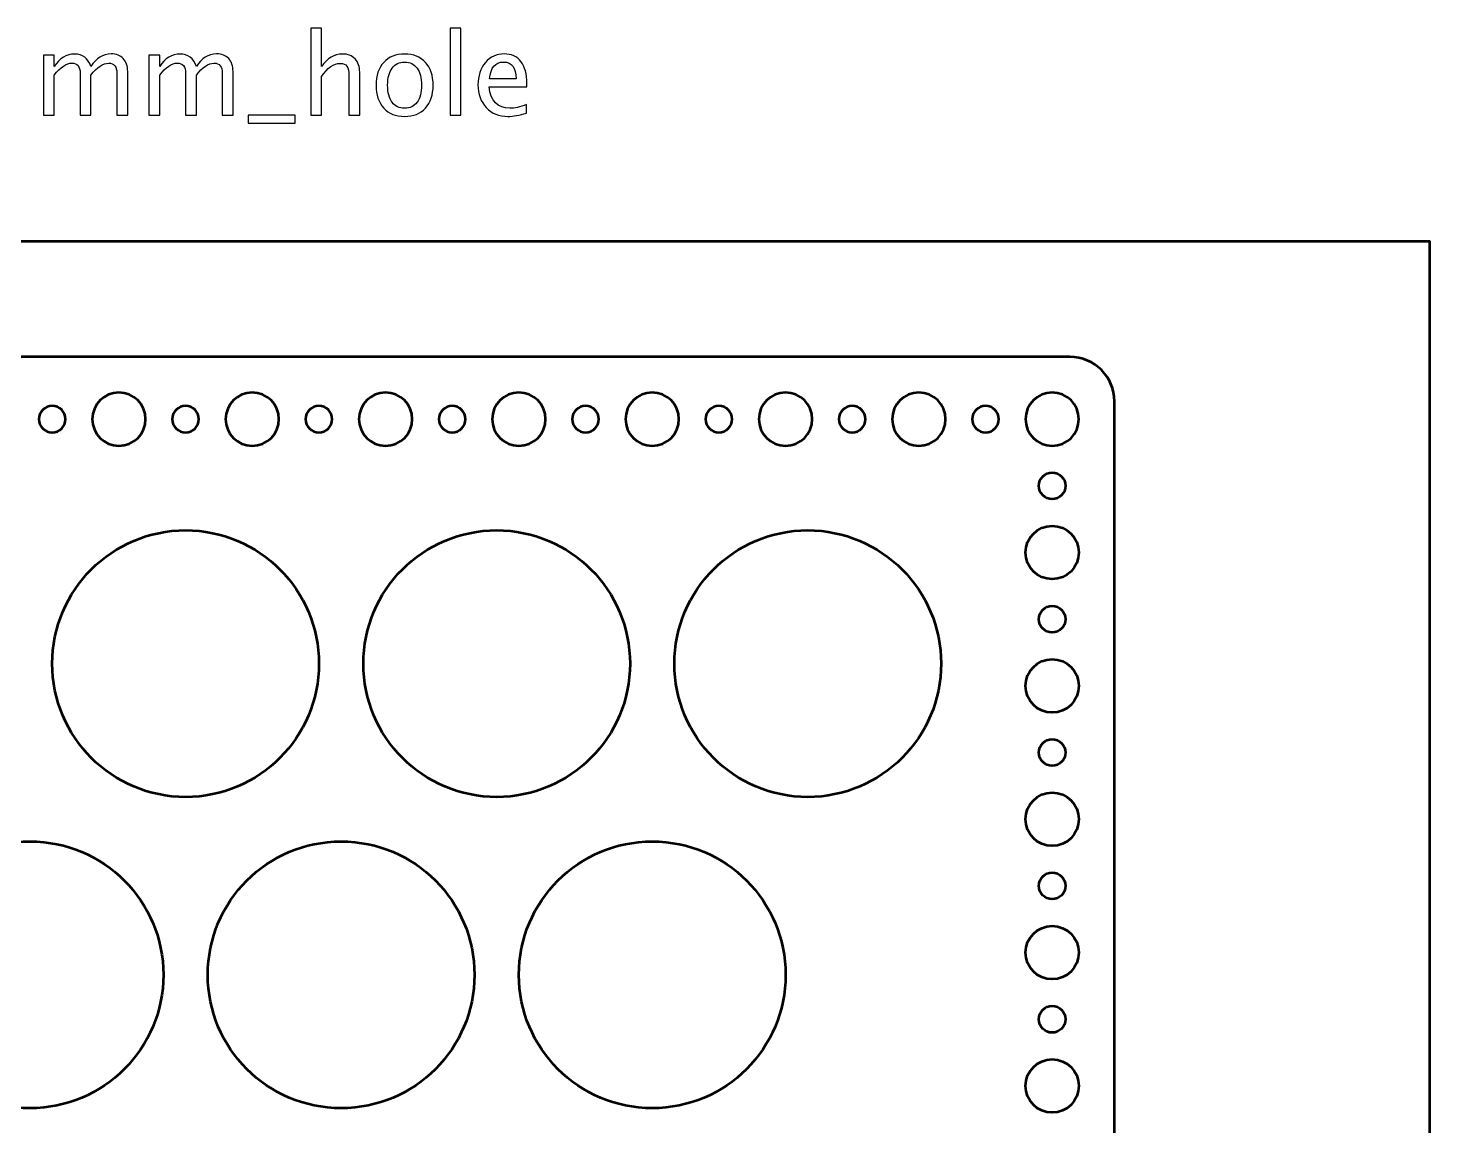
# Model space of a CAD drawing. Header units: centimetres. Extents: x -44 to 44, y -29.8 to 29.1.
# Drawn here: x -31.77 to -16, y -16.2 to -3.85 of the extents above; entities that cross this region are included whole.
import ezdxf

# ---------------------------------------------------------------- set-up
doc = ezdxf.new("R2010")
doc.units = ezdxf.units.CM
doc.header["$MEASUREMENT"] = 0
doc.layers.add('Layer 1', color=7, linetype='Continuous')

msp = doc.modelspace()

# ---------------------------------------------------------------- linework, layer by layer
at = {"layer": 'Layer 1', "color": 4, "lineweight": 53}
msp.add_lwpolyline([(-44, -29.75), (-16, -29.75), (-16, -6.25), (-44, -6.25), (-44, -29.75)], close=True, dxfattribs=at)
at = {"layer": 'Layer 1', "lineweight": 53}
for centre, major_axis in [((-20.25, -9), (0, 0.15)), ((-20.24999, -9.75001), (0, 0.30001)), ((-29.99996, -11.00004), (0, 1.50004)), ((-26.49996, -11.00004), (0, 1.50004)), ((-22.99996, -11.00004), (0, 1.50004)), ((-20.25, -10.5), (0, 0.15)), ((-20.24999, -11.25001), (0, 0.30001)), ((-20.25, -12), (0, 0.15)), ((-20.24999, -12.75001), (0, 0.30001)), ((-31.74996, -14.50004), (0, 1.50004)), ((-28.24996, -14.50004), (0, 1.50004)), ((-24.74996, -14.50004), (0, 1.50004)), ((-20.25, -13.5), (0, 0.15)), ((-20.24999, -14.25001), (0, 0.30001)), ((-20.25, -15), (0, 0.15)), ((-20.24999, -15.75001), (0, 0.30001))]:
    msp.add_ellipse(centre, major_axis=major_axis, ratio=1, dxfattribs=at)
at = {"layer": 'Layer 1'}
for points, knots in [([(-28.59252, -4.82956), (-28.59252, -4.82956), (-28.59252, -3.85039), (-28.59252, -3.85039), (-28.59252, -3.85039), (-28.59252, -3.85039), (-28.4706, -3.85039), (-28.4706, -3.85039), (-28.4706, -3.85039), (-28.4706, -3.85039), (-28.4706, -4.28367), (-28.4706, -4.28367), (-28.4706, -4.28367), (-28.40604, -4.18948), (-28.32688, -4.14249), (-28.23332, -4.14249), (-28.23332, -4.14249), (-28.17448, -4.14249), (-28.1277, -4.1609), (-28.0932, -4.19795), (-28.0932, -4.19795), (-28.0587, -4.23478), (-28.04134, -4.28452), (-28.04134, -4.34675), (-28.04134, -4.34675), (-28.04134, -4.34675), (-28.04134, -4.82956), (-28.04134, -4.82956), (-28.04134, -4.82956), (-28.04134, -4.82956), (-28.16326, -4.82956), (-28.16326, -4.82956), (-28.16326, -4.82956), (-28.16326, -4.82956), (-28.16326, -4.38654), (-28.16326, -4.38654), (-28.16326, -4.38654), (-28.16326, -4.33659), (-28.17067, -4.30103), (-28.18527, -4.27986), (-28.18527, -4.27986), (-28.20009, -4.25848), (-28.22443, -4.2479), (-28.25851, -4.2479), (-28.25851, -4.2479), (-28.33344, -4.2479), (-28.40414, -4.29679), (-28.4706, -4.39458), (-28.4706, -4.39458), (-28.4706, -4.39458), (-28.4706, -4.82956), (-28.4706, -4.82956), (-28.4706, -4.82956), (-28.4706, -4.82956), (-28.59252, -4.82956), (-28.59252, -4.82956)], [0, 0, 0, 0, 0.06666667, 0.06666667, 0.06666667, 0.06666667, 0.13333333, 0.13333333, 0.13333333, 0.13333333, 0.2, 0.2, 0.2, 0.2, 0.26666667, 0.26666667, 0.26666667, 0.26666667, 0.33333333, 0.33333333, 0.33333333, 0.33333333, 0.4, 0.4, 0.4, 0.4, 0.46666667, 0.46666667, 0.46666667, 0.46666667, 0.53333333, 0.53333333, 0.53333333, 0.53333333, 0.6, 0.6, 0.6, 0.6, 0.66666667, 0.66666667, 0.66666667, 0.66666667, 0.73333333, 0.73333333, 0.73333333, 0.73333333, 0.8, 0.8, 0.8, 0.8, 0.86666667, 0.86666667, 0.86666667, 0.86666667, 1, 1, 1, 1]), ([(-27.02407, -4.82956), (-27.02407, -4.82956), (-27.02407, -3.85039), (-27.02407, -3.85039), (-27.02407, -3.85039), (-27.02407, -3.85039), (-26.90215, -3.85039), (-26.90215, -3.85039), (-26.90215, -3.85039), (-26.90215, -3.85039), (-26.90215, -4.82956), (-26.90215, -4.82956), (-26.90215, -4.82956), (-26.90215, -4.82956), (-27.02407, -4.82956), (-27.02407, -4.82956)], [0, 0, 0, 0, 0.2, 0.2, 0.2, 0.2, 0.4, 0.4, 0.4, 0.4, 0.6, 0.6, 0.6, 0.6, 1, 1, 1, 1]), ([(-31.59904, -4.82956), (-31.59904, -4.82956), (-31.59904, -4.15646), (-31.59904, -4.15646), (-31.59904, -4.15646), (-31.59904, -4.15646), (-31.47712, -4.15646), (-31.47712, -4.15646), (-31.47712, -4.15646), (-31.47712, -4.15646), (-31.47712, -4.28367), (-31.47712, -4.28367), (-31.47712, -4.28367), (-31.41764, -4.18948), (-31.34144, -4.14249), (-31.2481, -4.14249), (-31.2481, -4.14249), (-31.15814, -4.14249), (-31.09697, -4.18948), (-31.06437, -4.28367), (-31.06437, -4.28367), (-31.00658, -4.18863), (-30.93123, -4.14122), (-30.83873, -4.14122), (-30.83873, -4.14122), (-30.77968, -4.14122), (-30.73375, -4.15858), (-30.70094, -4.1935), (-30.70094, -4.1935), (-30.66813, -4.22843), (-30.65162, -4.27732), (-30.65162, -4.34019), (-30.65162, -4.34019), (-30.65162, -4.34019), (-30.65162, -4.82956), (-30.65162, -4.82956), (-30.65162, -4.82956), (-30.65162, -4.82956), (-30.77354, -4.82956), (-30.77354, -4.82956), (-30.77354, -4.82956), (-30.77354, -4.82956), (-30.77354, -4.36029), (-30.77354, -4.36029), (-30.77354, -4.36029), (-30.77354, -4.28367), (-30.80402, -4.24536), (-30.86498, -4.24536), (-30.86498, -4.24536), (-30.92827, -4.24536), (-30.99473, -4.29002), (-31.06437, -4.37956), (-31.06437, -4.37956), (-31.06437, -4.37956), (-31.06437, -4.82956), (-31.06437, -4.82956), (-31.06437, -4.82956), (-31.06437, -4.82956), (-31.18629, -4.82956), (-31.18629, -4.82956), (-31.18629, -4.82956), (-31.18629, -4.82956), (-31.18629, -4.35987), (-31.18629, -4.35987), (-31.18629, -4.35987), (-31.18629, -4.28261), (-31.21719, -4.24409), (-31.27921, -4.24409), (-31.27921, -4.24409), (-31.34081, -4.24409), (-31.40685, -4.28896), (-31.47712, -4.37892), (-31.47712, -4.37892), (-31.47712, -4.37892), (-31.47712, -4.82956), (-31.47712, -4.82956), (-31.47712, -4.82956), (-31.47712, -4.82956), (-31.59904, -4.82956), (-31.59904, -4.82956)], [0, 0, 0, 0, 0.04761905, 0.04761905, 0.04761905, 0.04761905, 0.0952381, 0.0952381, 0.0952381, 0.0952381, 0.14285714, 0.14285714, 0.14285714, 0.14285714, 0.19047619, 0.19047619, 0.19047619, 0.19047619, 0.23809524, 0.23809524, 0.23809524, 0.23809524, 0.28571429, 0.28571429, 0.28571429, 0.28571429, 0.33333333, 0.33333333, 0.33333333, 0.33333333, 0.38095238, 0.38095238, 0.38095238, 0.38095238, 0.42857143, 0.42857143, 0.42857143, 0.42857143, 0.47619048, 0.47619048, 0.47619048, 0.47619048, 0.52380952, 0.52380952, 0.52380952, 0.52380952, 0.57142857, 0.57142857, 0.57142857, 0.57142857, 0.61904762, 0.61904762, 0.61904762, 0.61904762, 0.66666667, 0.66666667, 0.66666667, 0.66666667, 0.71428571, 0.71428571, 0.71428571, 0.71428571, 0.76190476, 0.76190476, 0.76190476, 0.76190476, 0.80952381, 0.80952381, 0.80952381, 0.80952381, 0.85714286, 0.85714286, 0.85714286, 0.85714286, 0.9047619, 0.9047619, 0.9047619, 0.9047619, 1, 1, 1, 1]), ([(-30.41328, -4.82956), (-30.41328, -4.82956), (-30.41328, -4.15646), (-30.41328, -4.15646), (-30.41328, -4.15646), (-30.41328, -4.15646), (-30.29136, -4.15646), (-30.29136, -4.15646), (-30.29136, -4.15646), (-30.29136, -4.15646), (-30.29136, -4.28367), (-30.29136, -4.28367), (-30.29136, -4.28367), (-30.23188, -4.18948), (-30.15568, -4.14249), (-30.06234, -4.14249), (-30.06234, -4.14249), (-29.97238, -4.14249), (-29.91121, -4.18948), (-29.87861, -4.28367), (-29.87861, -4.28367), (-29.82082, -4.18863), (-29.74547, -4.14122), (-29.65297, -4.14122), (-29.65297, -4.14122), (-29.59392, -4.14122), (-29.54799, -4.15858), (-29.51518, -4.1935), (-29.51518, -4.1935), (-29.48237, -4.22843), (-29.46586, -4.27732), (-29.46586, -4.34019), (-29.46586, -4.34019), (-29.46586, -4.34019), (-29.46586, -4.82956), (-29.46586, -4.82956), (-29.46586, -4.82956), (-29.46586, -4.82956), (-29.58778, -4.82956), (-29.58778, -4.82956), (-29.58778, -4.82956), (-29.58778, -4.82956), (-29.58778, -4.36029), (-29.58778, -4.36029), (-29.58778, -4.36029), (-29.58778, -4.28367), (-29.61826, -4.24536), (-29.67922, -4.24536), (-29.67922, -4.24536), (-29.74251, -4.24536), (-29.80897, -4.29002), (-29.87861, -4.37956), (-29.87861, -4.37956), (-29.87861, -4.37956), (-29.87861, -4.82956), (-29.87861, -4.82956), (-29.87861, -4.82956), (-29.87861, -4.82956), (-30.00053, -4.82956), (-30.00053, -4.82956), (-30.00053, -4.82956), (-30.00053, -4.82956), (-30.00053, -4.35987), (-30.00053, -4.35987), (-30.00053, -4.35987), (-30.00053, -4.28261), (-30.03143, -4.24409), (-30.09345, -4.24409), (-30.09345, -4.24409), (-30.15505, -4.24409), (-30.22109, -4.28896), (-30.29136, -4.37892), (-30.29136, -4.37892), (-30.29136, -4.37892), (-30.29136, -4.82956), (-30.29136, -4.82956), (-30.29136, -4.82956), (-30.29136, -4.82956), (-30.41328, -4.82956), (-30.41328, -4.82956)], [0, 0, 0, 0, 0.04761905, 0.04761905, 0.04761905, 0.04761905, 0.0952381, 0.0952381, 0.0952381, 0.0952381, 0.14285714, 0.14285714, 0.14285714, 0.14285714, 0.19047619, 0.19047619, 0.19047619, 0.19047619, 0.23809524, 0.23809524, 0.23809524, 0.23809524, 0.28571429, 0.28571429, 0.28571429, 0.28571429, 0.33333333, 0.33333333, 0.33333333, 0.33333333, 0.38095238, 0.38095238, 0.38095238, 0.38095238, 0.42857143, 0.42857143, 0.42857143, 0.42857143, 0.47619048, 0.47619048, 0.47619048, 0.47619048, 0.52380952, 0.52380952, 0.52380952, 0.52380952, 0.57142857, 0.57142857, 0.57142857, 0.57142857, 0.61904762, 0.61904762, 0.61904762, 0.61904762, 0.66666667, 0.66666667, 0.66666667, 0.66666667, 0.71428571, 0.71428571, 0.71428571, 0.71428571, 0.76190476, 0.76190476, 0.76190476, 0.76190476, 0.80952381, 0.80952381, 0.80952381, 0.80952381, 0.85714286, 0.85714286, 0.85714286, 0.85714286, 0.9047619, 0.9047619, 0.9047619, 0.9047619, 1, 1, 1, 1]), ([(-27.5363, -4.8448), (-27.63515, -4.8448), (-27.71346, -4.81326), (-27.77104, -4.75018), (-27.77104, -4.75018), (-27.82882, -4.68711), (-27.85761, -4.60138), (-27.85761, -4.49322), (-27.85761, -4.49322), (-27.85761, -4.38527), (-27.82882, -4.29976), (-27.77104, -4.23689), (-27.77104, -4.23689), (-27.71346, -4.17403), (-27.63515, -4.14249), (-27.5363, -4.14249), (-27.5363, -4.14249), (-27.43745, -4.14249), (-27.35913, -4.17403), (-27.30156, -4.23689), (-27.30156, -4.23689), (-27.24378, -4.29976), (-27.21499, -4.38527), (-27.21499, -4.49322), (-27.21499, -4.49322), (-27.21499, -4.60138), (-27.24378, -4.68711), (-27.30156, -4.75018), (-27.30156, -4.75018), (-27.35913, -4.81326), (-27.43745, -4.8448), (-27.5363, -4.8448)], [0, 0, 0, 0, 0.11111111, 0.11111111, 0.11111111, 0.11111111, 0.22222222, 0.22222222, 0.22222222, 0.22222222, 0.33333333, 0.33333333, 0.33333333, 0.33333333, 0.44444444, 0.44444444, 0.44444444, 0.44444444, 0.55555556, 0.55555556, 0.55555556, 0.55555556, 0.66666667, 0.66666667, 0.66666667, 0.66666667, 0.77777778, 0.77777778, 0.77777778, 0.77777778, 1, 1, 1, 1]), ([(-27.53651, -4.75336), (-27.47619, -4.75336), (-27.4292, -4.73071), (-27.39575, -4.6852), (-27.39575, -4.6852), (-27.36252, -4.63991), (-27.3458, -4.57577), (-27.3458, -4.49322), (-27.3458, -4.49322), (-27.3458, -4.41088), (-27.36252, -4.34696), (-27.39575, -4.30166), (-27.39575, -4.30166), (-27.4292, -4.25658), (-27.47619, -4.23393), (-27.53651, -4.23393), (-27.53651, -4.23393), (-27.59705, -4.23393), (-27.64404, -4.25658), (-27.67706, -4.30166), (-27.67706, -4.30166), (-27.71029, -4.34696), (-27.7268, -4.41088), (-27.7268, -4.49322), (-27.7268, -4.49322), (-27.7268, -4.57577), (-27.71029, -4.63991), (-27.67706, -4.6852), (-27.67706, -4.6852), (-27.64404, -4.73071), (-27.59705, -4.75336), (-27.53651, -4.75336)], [0, 0, 0, 0, 0.11111111, 0.11111111, 0.11111111, 0.11111111, 0.22222222, 0.22222222, 0.22222222, 0.22222222, 0.33333333, 0.33333333, 0.33333333, 0.33333333, 0.44444444, 0.44444444, 0.44444444, 0.44444444, 0.55555556, 0.55555556, 0.55555556, 0.55555556, 0.66666667, 0.66666667, 0.66666667, 0.66666667, 0.77777778, 0.77777778, 0.77777778, 0.77777778, 1, 1, 1, 1]), ([(-26.16301, -4.80797), (-26.24492, -4.83252), (-26.31499, -4.8448), (-26.37341, -4.8448), (-26.37341, -4.8448), (-26.4731, -4.8448), (-26.55417, -4.81178), (-26.61661, -4.74595), (-26.61661, -4.74595), (-26.67905, -4.68012), (-26.71038, -4.59482), (-26.71038, -4.48983), (-26.71038, -4.48983), (-26.71038, -4.38802), (-26.68286, -4.30441), (-26.62762, -4.23901), (-26.62762, -4.23901), (-26.57237, -4.17382), (-26.50168, -4.14122), (-26.41553, -4.14122), (-26.41553, -4.14122), (-26.33404, -4.14122), (-26.27096, -4.17022), (-26.22651, -4.22821), (-26.22651, -4.22821), (-26.18206, -4.28621), (-26.15983, -4.36834), (-26.15983, -4.47481), (-26.15983, -4.47481), (-26.15983, -4.47481), (-26.16047, -4.51206), (-26.16047, -4.51206), (-26.16047, -4.51206), (-26.16047, -4.51206), (-26.58592, -4.51206), (-26.58592, -4.51206), (-26.58592, -4.51206), (-26.56814, -4.67293), (-26.48961, -4.75336), (-26.35055, -4.75336), (-26.35055, -4.75336), (-26.29953, -4.75336), (-26.23709, -4.73897), (-26.16301, -4.71018), (-26.16301, -4.71018), (-26.16301, -4.71018), (-26.16301, -4.80797), (-26.16301, -4.80797)], [0, 0, 0, 0, 0.07692308, 0.07692308, 0.07692308, 0.07692308, 0.15384615, 0.15384615, 0.15384615, 0.15384615, 0.23076923, 0.23076923, 0.23076923, 0.23076923, 0.30769231, 0.30769231, 0.30769231, 0.30769231, 0.38461538, 0.38461538, 0.38461538, 0.38461538, 0.46153846, 0.46153846, 0.46153846, 0.46153846, 0.53846154, 0.53846154, 0.53846154, 0.53846154, 0.61538462, 0.61538462, 0.61538462, 0.61538462, 0.69230769, 0.69230769, 0.69230769, 0.69230769, 0.76923077, 0.76923077, 0.76923077, 0.76923077, 0.84615385, 0.84615385, 0.84615385, 0.84615385, 1, 1, 1, 1]), ([(-26.57957, -4.42062), (-26.57957, -4.42062), (-26.28239, -4.42062), (-26.28239, -4.42062), (-26.28239, -4.42062), (-26.28239, -4.29531), (-26.32917, -4.23266), (-26.42251, -4.23266), (-26.42251, -4.23266), (-26.51649, -4.23266), (-26.56877, -4.29531), (-26.57957, -4.42062)], [0, 0, 0, 0, 0.25, 0.25, 0.25, 0.25, 0.5, 0.5, 0.5, 0.5, 1, 1, 1, 1]), ([(-29.2961, -4.921), (-29.2961, -4.921), (-29.2961, -4.82956), (-29.2961, -4.82956), (-29.2961, -4.82956), (-29.2961, -4.82956), (-28.76778, -4.82956), (-28.76778, -4.82956), (-28.76778, -4.82956), (-28.76778, -4.82956), (-28.76778, -4.921), (-28.76778, -4.921), (-28.76778, -4.921), (-28.76778, -4.921), (-29.2961, -4.921), (-29.2961, -4.921)], [0, 0, 0, 0, 0.2, 0.2, 0.2, 0.2, 0.4, 0.4, 0.4, 0.4, 0.6, 0.6, 0.6, 0.6, 1, 1, 1, 1])]:
    msp.add_open_spline(points, degree=3, knots=knots, dxfattribs=at)
at = {"layer": 'Layer 1', "lineweight": 53}
for points, knots in [([(-40.45, -27.95), (-40.45, -27.95), (-40.45, -8.05), (-40.45, -8.05), (-40.45, -8.05), (-40.45, -7.77386), (-40.22614, -7.55), (-39.95, -7.55), (-39.95, -7.55), (-39.95, -7.55), (-20.05, -7.55), (-20.05, -7.55), (-20.05, -7.55), (-19.77386, -7.55), (-19.55, -7.77386), (-19.55, -8.05), (-19.55, -8.05), (-19.55, -8.05), (-19.55, -27.95), (-19.55, -27.95), (-19.55, -27.95), (-19.55, -28.22614), (-19.77386, -28.45), (-20.05, -28.45), (-20.05, -28.45), (-20.05, -28.45), (-39.95, -28.45), (-39.95, -28.45), (-39.95, -28.45), (-40.22614, -28.45), (-40.45, -28.22614), (-40.45, -27.95)], [0, 0, 0, 0, 0.11111111, 0.11111111, 0.11111111, 0.11111111, 0.22222222, 0.22222222, 0.22222222, 0.22222222, 0.33333333, 0.33333333, 0.33333333, 0.33333333, 0.44444444, 0.44444444, 0.44444444, 0.44444444, 0.55555556, 0.55555556, 0.55555556, 0.55555556, 0.66666667, 0.66666667, 0.66666667, 0.66666667, 0.77777778, 0.77777778, 0.77777778, 0.77777778, 1, 1, 1, 1]), ([(-31.05, -8.25), (-31.05, -8.08431), (-30.91569, -7.95), (-30.75, -7.95), (-30.75, -7.95), (-30.58431, -7.95), (-30.45, -8.08431), (-30.45, -8.25), (-30.45, -8.25), (-30.45, -8.41569), (-30.58431, -8.55), (-30.75, -8.55), (-30.75, -8.55), (-30.91569, -8.55), (-31.05, -8.41569), (-31.05, -8.25)], [0, 0, 0, 0, 0.2, 0.2, 0.2, 0.2, 0.4, 0.4, 0.4, 0.4, 0.6, 0.6, 0.6, 0.6, 1, 1, 1, 1]), ([(-29.55, -8.25), (-29.55, -8.08431), (-29.41569, -7.95), (-29.25, -7.95), (-29.25, -7.95), (-29.08431, -7.95), (-28.95, -8.08431), (-28.95, -8.25), (-28.95, -8.25), (-28.95, -8.41569), (-29.08431, -8.55), (-29.25, -8.55), (-29.25, -8.55), (-29.41569, -8.55), (-29.55, -8.41569), (-29.55, -8.25)], [0, 0, 0, 0, 0.2, 0.2, 0.2, 0.2, 0.4, 0.4, 0.4, 0.4, 0.6, 0.6, 0.6, 0.6, 1, 1, 1, 1]), ([(-28.05, -8.25), (-28.05, -8.08431), (-27.91569, -7.95), (-27.75, -7.95), (-27.75, -7.95), (-27.58431, -7.95), (-27.45, -8.08431), (-27.45, -8.25), (-27.45, -8.25), (-27.45, -8.41569), (-27.58431, -8.55), (-27.75, -8.55), (-27.75, -8.55), (-27.91569, -8.55), (-28.05, -8.41569), (-28.05, -8.25)], [0, 0, 0, 0, 0.2, 0.2, 0.2, 0.2, 0.4, 0.4, 0.4, 0.4, 0.6, 0.6, 0.6, 0.6, 1, 1, 1, 1]), ([(-26.55, -8.25), (-26.55, -8.08431), (-26.41569, -7.95), (-26.25, -7.95), (-26.25, -7.95), (-26.08431, -7.95), (-25.95, -8.08431), (-25.95, -8.25), (-25.95, -8.25), (-25.95, -8.41569), (-26.08431, -8.55), (-26.25, -8.55), (-26.25, -8.55), (-26.41569, -8.55), (-26.55, -8.41569), (-26.55, -8.25)], [0, 0, 0, 0, 0.2, 0.2, 0.2, 0.2, 0.4, 0.4, 0.4, 0.4, 0.6, 0.6, 0.6, 0.6, 1, 1, 1, 1]), ([(-25.05, -8.25), (-25.05, -8.08431), (-24.91569, -7.95), (-24.75, -7.95), (-24.75, -7.95), (-24.58431, -7.95), (-24.45, -8.08431), (-24.45, -8.25), (-24.45, -8.25), (-24.45, -8.41569), (-24.58431, -8.55), (-24.75, -8.55), (-24.75, -8.55), (-24.91569, -8.55), (-25.05, -8.41569), (-25.05, -8.25)], [0, 0, 0, 0, 0.2, 0.2, 0.2, 0.2, 0.4, 0.4, 0.4, 0.4, 0.6, 0.6, 0.6, 0.6, 1, 1, 1, 1]), ([(-23.55, -8.25), (-23.55, -8.08431), (-23.41569, -7.95), (-23.25, -7.95), (-23.25, -7.95), (-23.08431, -7.95), (-22.95, -8.08431), (-22.95, -8.25), (-22.95, -8.25), (-22.95, -8.41569), (-23.08431, -8.55), (-23.25, -8.55), (-23.25, -8.55), (-23.41569, -8.55), (-23.55, -8.41569), (-23.55, -8.25)], [0, 0, 0, 0, 0.2, 0.2, 0.2, 0.2, 0.4, 0.4, 0.4, 0.4, 0.6, 0.6, 0.6, 0.6, 1, 1, 1, 1]), ([(-22.05, -8.25), (-22.05, -8.08431), (-21.91569, -7.95), (-21.75, -7.95), (-21.75, -7.95), (-21.58431, -7.95), (-21.45, -8.08431), (-21.45, -8.25), (-21.45, -8.25), (-21.45, -8.41569), (-21.58431, -8.55), (-21.75, -8.55), (-21.75, -8.55), (-21.91569, -8.55), (-22.05, -8.41569), (-22.05, -8.25)], [0, 0, 0, 0, 0.2, 0.2, 0.2, 0.2, 0.4, 0.4, 0.4, 0.4, 0.6, 0.6, 0.6, 0.6, 1, 1, 1, 1]), ([(-20.55, -8.25), (-20.55, -8.08431), (-20.41569, -7.95), (-20.25, -7.95), (-20.25, -7.95), (-20.08431, -7.95), (-19.95, -8.08431), (-19.95, -8.25), (-19.95, -8.25), (-19.95, -8.41569), (-20.08431, -8.55), (-20.25, -8.55), (-20.25, -8.55), (-20.41569, -8.55), (-20.55, -8.41569), (-20.55, -8.25)], [0, 0, 0, 0, 0.2, 0.2, 0.2, 0.2, 0.4, 0.4, 0.4, 0.4, 0.6, 0.6, 0.6, 0.6, 1, 1, 1, 1]), ([(-31.65, -8.25), (-31.65, -8.16716), (-31.58284, -8.1), (-31.5, -8.1), (-31.5, -8.1), (-31.41716, -8.1), (-31.35, -8.16716), (-31.35, -8.25), (-31.35, -8.25), (-31.35, -8.33284), (-31.41716, -8.4), (-31.5, -8.4), (-31.5, -8.4), (-31.58284, -8.4), (-31.65, -8.33284), (-31.65, -8.25)], [0, 0, 0, 0, 0.2, 0.2, 0.2, 0.2, 0.4, 0.4, 0.4, 0.4, 0.6, 0.6, 0.6, 0.6, 1, 1, 1, 1]), ([(-30.15, -8.25), (-30.15, -8.16716), (-30.08284, -8.1), (-30, -8.1), (-30, -8.1), (-29.91716, -8.1), (-29.85, -8.16716), (-29.85, -8.25), (-29.85, -8.25), (-29.85, -8.33284), (-29.91716, -8.4), (-30, -8.4), (-30, -8.4), (-30.08284, -8.4), (-30.15, -8.33284), (-30.15, -8.25)], [0, 0, 0, 0, 0.2, 0.2, 0.2, 0.2, 0.4, 0.4, 0.4, 0.4, 0.6, 0.6, 0.6, 0.6, 1, 1, 1, 1]), ([(-28.65, -8.25), (-28.65, -8.16716), (-28.58284, -8.1), (-28.5, -8.1), (-28.5, -8.1), (-28.41716, -8.1), (-28.35, -8.16716), (-28.35, -8.25), (-28.35, -8.25), (-28.35, -8.33284), (-28.41716, -8.4), (-28.5, -8.4), (-28.5, -8.4), (-28.58284, -8.4), (-28.65, -8.33284), (-28.65, -8.25)], [0, 0, 0, 0, 0.2, 0.2, 0.2, 0.2, 0.4, 0.4, 0.4, 0.4, 0.6, 0.6, 0.6, 0.6, 1, 1, 1, 1]), ([(-27.15, -8.25), (-27.15, -8.16716), (-27.08284, -8.1), (-27, -8.1), (-27, -8.1), (-26.91716, -8.1), (-26.85, -8.16716), (-26.85, -8.25), (-26.85, -8.25), (-26.85, -8.33284), (-26.91716, -8.4), (-27, -8.4), (-27, -8.4), (-27.08284, -8.4), (-27.15, -8.33284), (-27.15, -8.25)], [0, 0, 0, 0, 0.2, 0.2, 0.2, 0.2, 0.4, 0.4, 0.4, 0.4, 0.6, 0.6, 0.6, 0.6, 1, 1, 1, 1]), ([(-25.65, -8.25), (-25.65, -8.16716), (-25.58284, -8.1), (-25.5, -8.1), (-25.5, -8.1), (-25.41716, -8.1), (-25.35, -8.16716), (-25.35, -8.25), (-25.35, -8.25), (-25.35, -8.33284), (-25.41716, -8.4), (-25.5, -8.4), (-25.5, -8.4), (-25.58284, -8.4), (-25.65, -8.33284), (-25.65, -8.25)], [0, 0, 0, 0, 0.2, 0.2, 0.2, 0.2, 0.4, 0.4, 0.4, 0.4, 0.6, 0.6, 0.6, 0.6, 1, 1, 1, 1]), ([(-24.15, -8.25), (-24.15, -8.16716), (-24.08284, -8.1), (-24, -8.1), (-24, -8.1), (-23.91716, -8.1), (-23.85, -8.16716), (-23.85, -8.25), (-23.85, -8.25), (-23.85, -8.33284), (-23.91716, -8.4), (-24, -8.4), (-24, -8.4), (-24.08284, -8.4), (-24.15, -8.33284), (-24.15, -8.25)], [0, 0, 0, 0, 0.2, 0.2, 0.2, 0.2, 0.4, 0.4, 0.4, 0.4, 0.6, 0.6, 0.6, 0.6, 1, 1, 1, 1]), ([(-22.65, -8.25), (-22.65, -8.16716), (-22.58284, -8.1), (-22.5, -8.1), (-22.5, -8.1), (-22.41716, -8.1), (-22.35, -8.16716), (-22.35, -8.25), (-22.35, -8.25), (-22.35, -8.33284), (-22.41716, -8.4), (-22.5, -8.4), (-22.5, -8.4), (-22.58284, -8.4), (-22.65, -8.33284), (-22.65, -8.25)], [0, 0, 0, 0, 0.2, 0.2, 0.2, 0.2, 0.4, 0.4, 0.4, 0.4, 0.6, 0.6, 0.6, 0.6, 1, 1, 1, 1]), ([(-21.15, -8.25), (-21.15, -8.16716), (-21.08284, -8.1), (-21, -8.1), (-21, -8.1), (-20.91716, -8.1), (-20.85, -8.16716), (-20.85, -8.25), (-20.85, -8.25), (-20.85, -8.33284), (-20.91716, -8.4), (-21, -8.4), (-21, -8.4), (-21.08284, -8.4), (-21.15, -8.33284), (-21.15, -8.25)], [0, 0, 0, 0, 0.2, 0.2, 0.2, 0.2, 0.4, 0.4, 0.4, 0.4, 0.6, 0.6, 0.6, 0.6, 1, 1, 1, 1])]:
    msp.add_open_spline(points, degree=3, knots=knots, dxfattribs=at)

doc.saveas('drawing.dxf')
